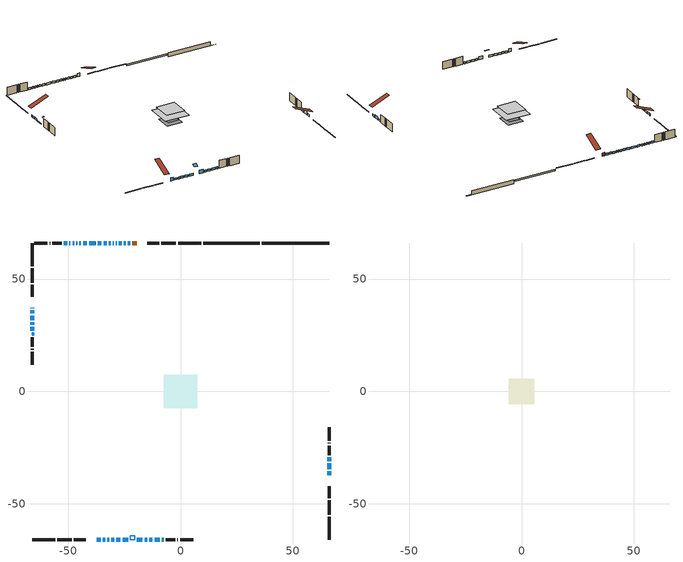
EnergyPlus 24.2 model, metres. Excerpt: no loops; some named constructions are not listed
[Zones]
conditioned space
 floor outside (Floor1 construction): -1.59,-1.59 -1.59,1.59 1.59,1.59 1.59,-1.59 z1.07
 floor adiabatic (Floor3 construction): -3.24,-3.24 -3.24,3.24 3.24,3.24 3.24,-3.24 z1.07
 floor adiabatic (AdiabaticFloorConstruction): -7.43,-7.43 -7.43,7.43 7.43,7.43 7.43,-7.43 z3.51
 floor foundation (Slab1 construction): -4.64,-4.64 -4.64,4.64 4.64,4.64 4.64,-4.64 z-1.37
 floor foundation (Slab2 construction): -3.24,-3.24 -3.24,3.24 3.24,3.24 3.24,-3.24 z-0.3
 wall outside (RimJoist1 construction): 9.14,66.01 -1.09,66.01 / -66.01,-66.01 -55.78,-66.01 / -66.01,66.01 -66.01,55.78 / 66.01,-66.01 66.01,-55.78 z1.07:1.37
 wall outside (RimJoist2 construction): -2.02,66.01 -8.55,66.01 / -54.85,-66.01 -48.32,-66.01 / -66.01,54.85 -66.01,48.32 / 66.01,-54.85 66.01,-48.32 z1.07:1.37
 wall outside (RimJoist3 construction): -9.48,66.01 -14.71,66.01 / -47.39,-66.01 -42.16,-66.01 / -66.01,47.39 -66.01,42.16 / 66.01,-47.39 66.01,-42.16 z1.07:1.37
 wall outside (AdiabaticWallConstruction 1): -19.54,66.01 -21.37,66.01 z1.07:3.1
 wall outside (AdiabaticWallConstruction): 66.01,-37.34 66.01,-35.56 / -66.01,37.34 -66.01,37.08 / -66.01,36.15 -66.01,34.68 / 66.01,-31.03 66.01,-29.26 / -34.63,-66.01 -33.46,-66.01 / -11.56,-66.01 -9.17,-66.01 z1.07:2.24; -66.01,33.75 -66.01,31.72 / -22.29,66.01 -23.45,66.01 / -24.38,66.01 -25.23,66.01 / -26.16,66.01 -27.49,66.01 / -28.41,66.01 -28.81,66.01 / -29.74,66.01 -30.11,66.01 / -31.03,66.01 -31.94,66.01 / -32.87,66.01 -34.23,66.01 / -35.16,66.01 -36.86,66.01 / -37.79,66.01 -40.68,66.01 / -41.6,66.01 -43.31,66.01 / -32.53,-66.01 -31.76,-66.01 / -30.83,-66.01 -29.46,-66.01 / -28.54,-66.01 -26.7,-66.01 / -25.77,-66.01 -23.26,-66.01 / -44.23,66.01 -45.08,66.01 / -46.01,66.01 -46.25,66.01 / -47.18,66.01 -47.99,66.01 / -48.91,66.01 -49.41,66.01 / -15.99,-66.01 -14.87,-66.01 / -50.34,66.01 -51.81,66.01 / -13.94,-66.01 -12.48,-66.01 / -8.24,-66.01 -7.56,-66.01 z1.07:2.29; -66.01,30.79 -66.01,29.67 / -66.01,28.74 -66.01,26.96 z1.07:1.48; 66.01,-34.63 66.01,-31.96 / -37.34,-66.01 -35.56,-66.01 z1.07:3.05; -19.36,-66.01 -16.92,-66.01 z1.07:3
 wall outside (Wall1 construction): -52.74,66.01 -57.03,66.01 / -6.63,-66.01 -2.33,-66.01 / -66.01,24.15 -66.01,19.86 / 66.01,-28.33 66.01,-24.03 z1.07:5.95
 wall outside (Wall2 construction): -57.96,66.01 -58.23,66.01 / -1.41,-66.01 -1.14,-66.01 / -66.01,18.93 -66.01,18.66 / 66.01,-23.1 66.01,-22.84 z1.07:5.95
 wall outside (Wall3 construction): -59.15,66.01 -65.08,66.01 / -0.21,-66.01 5.72,-66.01 / -66.01,17.73 -66.01,11.8 / 66.01,-21.91 66.01,-15.98 z1.07:5.95
 wall foundation (FoundationWall1 construction): 36.14,66.01,-1.37 36.14,66.01,1.07 62.3,66.01,1.07 62.3,66.01,-1.27 66.01,66.01,-1.27 66.01,66.01,-1.37
 wall foundation (FoundationWall2 construction): 35.21,66.01 10.07,66.01 z-0.3:0.9
 window (WindowConstruction): 66.01,-37.34 66.01,-35.56 z1.07:2.24
 window (WindowConstruction 8): -66.01,37.34 -66.01,37.08 z1.07:2.24
 window (WindowConstruction 9): -66.01,36.15 -66.01,34.68 z1.07:2.24
 window (WindowConstruction 10): -66.01,33.75 -66.01,31.72 z1.07:2.29
 window (WindowConstruction 11): -66.01,30.79 -66.01,29.67 z1.07:1.48
 window (WindowConstruction 27): -22.3,66.01 -23.45,66.01 z1.07:2.29
 window (WindowConstruction 28): -24.38,66.01 -25.23,66.01 z1.07:2.29
 window (WindowConstruction 12): 66.01,-34.63 66.01,-31.96 z1.07:3.05
 window (WindowConstruction 13): 66.01,-31.03 66.01,-29.26 z1.07:2.24
 window (WindowConstruction 1): -26.16,66.01 -27.48,66.01 z1.07:2.29
 window (WindowConstruction 14): -28.41,66.01 -28.81,66.01 z1.07:2.29
 window (WindowConstruction 15): -29.74,66.01 -30.1,66.01 z1.07:2.29
 window (WindowConstruction 16): -31.03,66.01 -31.94,66.01 z1.07:2.29
 window (WindowConstruction 17): -32.87,66.01 -34.23,66.01 z1.07:2.29
 window (WindowConstruction 18): -35.16,66.01 -36.86,66.01 z1.07:2.29
 window (WindowConstruction 19): -37.79,66.01 -40.67,66.01 z1.07:2.29
 window (WindowConstruction 20): -37.34,-66.01 -35.56,-66.01 z1.07:3.05
 window (WindowConstruction 21): -34.63,-66.01 -33.46,-66.01 z1.07:2.24
 window (WindowConstruction 2): -41.6,66.01 -43.31,66.01 z1.07:2.29
 window (WindowConstruction 22): -32.53,-66.01 -31.76,-66.01 z1.07:2.29
 window (WindowConstruction 23): -30.83,-66.01 -29.47,-66.01 z1.07:2.29
 window (WindowConstruction 24): -28.54,-66.01 -26.7,-66.01 z1.07:2.29
 window (WindowConstruction 25): -25.77,-66.01 -23.27,-66.01 z1.07:2.29
 window (WindowConstruction 26): -66.01,28.74 -66.01,26.97 z1.07:1.48
 window (WindowConstruction 29): -44.23,66.01 -45.08,66.01 z1.07:2.29
 window (WindowConstruction 3): -46.01,66.01 -46.25,66.01 z1.07:2.29
 window (WindowConstruction 30): -47.18,66.01 -47.99,66.01 z1.07:2.29
 window (WindowConstruction 31): -48.92,66.01 -49.41,66.01 z1.07:2.29
 window (WindowConstruction 32): -19.36,-66.01 -16.92,-66.01 z1.07:3
 window (WindowConstruction 33): -15.99,-66.01 -14.87,-66.01 z1.07:2.29
 window (WindowConstruction 4): -50.34,66.01 -51.81,66.01 z1.07:2.29
 window (WindowConstruction 5): -13.94,-66.01 -12.48,-66.01 z1.07:2.29
 window (WindowConstruction 6): -11.56,-66.01 -9.17,-66.01 z1.07:2.24
 window (WindowConstruction 7): -8.24,-66.01 -7.56,-66.01 z1.07:2.29
 door (Door): -19.54,66.01 -21.37,66.01 z1.07:3.1
 ceiling adiabatic (AdiabaticFloorConstruction): 7.43,-7.43 7.43,7.43 -7.43,7.43 -7.43,-7.43 z3.51
 roof outside (AdiabaticRoofConstruction): -66.01,25.08,5.95 -65.13,25.08,6.31 -65.13,26.04,6.31 -66.01,26.04,5.95; -20.28,-66.01,5.95 -20.28,-64.12,6.74 -22.34,-64.12,6.74 -22.34,-66.01,5.95
 skylight (SkylightConstruction): -66.01,25.08,5.95 -65.13,25.08,6.31 -65.13,26.04,6.31 -66.01,26.04,5.95
 skylight (SkylightConstruction 1): -20.28,-66.01,5.95 -20.28,-64.12,6.74 -22.34,-64.12,6.74 -22.34,-66.01,5.95
attic - vented
 floor to conditioned space (Floor2 construction Reversed): -5.69,-5.69 -5.69,5.69 5.69,5.69 5.69,-5.69 z5.95
 roof outside (Roof1 construction): -18.61,66.01,5.95 -18.61,55.05,10.51 -15.64,55.05,10.51 -15.64,66.01,5.95; -38.26,-66.01,5.95 -38.26,-55.05,10.51 -41.23,-55.05,10.51 -41.23,-66.01,5.95; -66.01,38.26,5.95 -55.05,38.26,10.51 -55.05,41.23,10.51 -66.01,41.23,5.95; 66.01,-38.26,5.95 55.05,-38.26,10.51 55.05,-41.23,10.51 66.01,-41.23,5.95
[Construction]
Floor2 construction: ceiling loosefill ins, ceiling stud and cavity, gypsum board
[EnergyManagementSystem:Program]
component_loads_program: Set loads_htg_walls = 0; Set loads_htg_rim_joists = 0; Set loads_htg_foundation_walls = 0; Set loads_htg_floors = 0; Set loads_htg_slabs = 0; Set loads_htg_ceilings = 0; Set loads_htg_roofs = 0; Set loads_htg_windows_conduction = 0; Set loads_htg_windows_solar = 0; Set loads_htg_doors = 0; Set loads_htg_skylights_conduction = 0; Set loads_htg_skylights_solar = 0; Set loads_htg_internal_mass = 0; Set loads_htg_intgains = 0; Set loads_htg_lighting = 0; Set loads_htg_infil = 0; Set loads_htg_mechvent = 0; Set loads_htg_natvent = 0; Set loads_htg_whf = 0; Set loads_htg_ducts = 0; Set loads_clg_walls = 0; Set loads_clg_rim_joists = 0; Set loads_clg_foundation_walls = 0; Set loads_clg_floors = 0; Set loads_clg_slabs = 0; Set loads_clg_ceilings = 0; Set loads_clg_roofs = 0; Set loads_clg_windows_conduction = 0; Set loads_clg_windows_solar = 0; Set loads_clg_doors = 0; Set loads_clg_skylights_conduction = 0; Set loads_clg_skylights_solar = 0; Set loads_clg_internal_mass = 0; Set loads_clg_intgains = 0; Set loads_clg_lighting = 0; Set loads_clg_infil = 0; Set loads_clg_mechvent = 0; Set loads_clg_natvent = 0; Set loads_clg_whf = 0; Set loads_clg_ducts = 0; Set hr_walls = 0; Set hr_walls = hr_walls + s_conv_21 + s_ig_21 + s_sol_21 + s_lgt_21 + s_surf_21; Set hr_walls = hr_walls + s_conv_22 + s_ig_22 + s_sol_22 + s_lgt_22 + s_surf_22; Set hr_walls = hr_walls + s_conv_23 + s_ig_23 + s_sol_23 + s_lgt_23 + s_surf_23; Set hr_walls = hr_walls + s_conv_24 + s_ig_24 + s_sol_24 + s_lgt_24 + s_surf_24; Set hr_walls = hr_walls + s_conv_25 + s_ig_25 + s_sol_25 + s_lgt_25 + s_surf_25; Set hr_walls = hr_walls + s_conv_26 + s_ig_26 + s_sol_26 + s_lgt_26 + s_surf_26; Set hr_walls = hr_walls + s_conv_27 + s_ig_27 + s_sol_27 + s_lgt_27 + s_surf_27; Set hr_walls = hr_walls + s_conv_28 + s_ig_28 + s_sol_28 + s_lgt_28 + s_surf_28; Set hr_walls = hr_walls + s_conv_29 + s_ig_29 + s_sol_29 + s_lgt_29 + s_surf_29; Set hr_walls = hr_walls + s_conv_30 + s_ig_30 + s_sol_30 + s_lgt_30 + s_surf_30; Set hr_walls = hr_walls + s_conv_31 + s_ig_31 + s_sol_31 + s_lgt_31 + s_surf_31; Set hr_walls = hr_walls + s_conv_32 + s_ig_32 + s_sol_32 + s_lgt_32 + s_surf_32; Set hr_rim_joists = 0; Set hr_rim_joists = hr_rim_joists + s_conv_7 + s_ig_7 + s_sol_7 + s_lgt_7 + s_surf_7; Set hr_rim_joists = hr_rim_joists + s_conv_8 + s_ig_8 + s_sol_8 + s_lgt_8 + s_surf_8; Set hr_rim_joists = hr_rim_joists + s_conv_9 + s_ig_9 + s_sol_9 + s_lgt_9 + s_surf_9; Set hr_rim_joists = hr_rim_joists + s_conv_10 + s_ig_10 + s_sol_10 + s_lgt_10 + s_surf_10; Set hr_rim_joists = hr_rim_joists + s_conv_11 + s_ig_11 + s_sol_11 + s_lgt_11 + s_surf_11; Set hr_rim_joists = hr_rim_joists + s_conv_12 + s_ig_12 + s_sol_12 + s_lgt_12 + s_surf_12; Set hr_rim_joists = hr_rim_joists + s_conv_13 + s_ig_13 + s_sol_13 + s_lgt_13 + s_surf_13; Set hr_rim_joists = hr_rim_joists + s_conv_14 + s_ig_14 + s_sol_14 + s_lgt_14 + s_surf_14; Set hr_rim_joists = hr_rim_joists + s_conv_15 + s_ig_15 + s_sol_15 + s_lgt_15 + s_surf_15; Set hr_rim_joists = hr_rim_joists + s_conv_16 + s_ig_16 + s_sol_16 + s_lgt_16 + s_surf_16; Set hr_rim_joists = hr_rim_joists + s_conv_17 + s_ig_17 + s_sol_17 + s_lgt_17 + s_surf_17; Set hr_rim_joists = hr_rim_joists + s_conv_18 + s_ig_18 + s_sol_18 + s_lgt_18 + s_surf_18; Set hr_foundation_walls = 0; Set hr_foundation_walls = hr_foundation_walls + s_conv_3 + s_ig_3 + s_sol_3 + s_lgt_3 + s_surf_3; Set hr_foundation_walls = hr_foundation_walls + s_conv_4 + s_ig_4 + s_sol_4 + s_lgt_4 + s_surf_4; Set hr_floors = 0; Set hr_floors = hr_floors + s_conv + s_ig + s_sol + s_lgt + s_surf; Set hr_floors = hr_floors + s_conv_2 + s_ig_2 + s_sol_2 + s_lgt_2 + s_surf_2; Set hr_slabs = 0; Set hr_slabs = hr_slabs + s_conv_19 + s_ig_19 + s_sol_19 + s_lgt_19 + s_surf_19; Set hr_slabs = hr_slabs + s_conv_20 + s_ig_20 + s_sol_20 + s_lgt_20 + s_surf_20; Set hr_ceilings = 0; Set hr_ceilings = hr_ceilings + s_conv_1 + s_ig_1 + s_sol_1 + s_lgt_1 + s_surf_1; Set hr_roofs = 0; Set hr_windows_conduction = 0; Set hr_windows_conduction = hr_windows_conduction + ss_conv_1; Set hr_windows_conduction = hr_windows_conduction + ss_ig_1; Set hr_windows_conduction = hr_windows_conduction + ss_surf_1; Set hr_windows_conduction = hr_windows_conduction + ss_conv_2; Set hr_windows_conduction = hr_windows_conduction + ss_ig_2; Set hr_windows_conduction = hr_windows_conduction + ss_surf_2; Set hr_windows_conduction = hr_windows_conduction + ss_conv_3; Set hr_windows_conduction = hr_windows_conduction + ss_ig_3; Set hr_windows_conduction = hr_windows_conduction + ss_surf_3; Set hr_windows_conduction = hr_windows_conduction + ss_conv_4; Set hr_windows_conduction = hr_windows_conduction + ss_ig_4; Set hr_windows_conduction = hr_windows_conduction + ss_surf_4; Set hr_windows_conduction = hr_windows_conduction + ss_conv_5; Set hr_windows_conduction = hr_windows_conduction + ss_ig_5; Set hr_windows_conduction = hr_windows_conduction + ss_surf_5; Set hr_windows_conduction = hr_windows_conduction + ss_conv_6; Set hr_windows_conduction = hr_windows_conduction + ss_ig_6; Set hr_windows_conduction = hr_windows_conduction + ss_surf_6; Set hr_windows_conduction = hr_windows_conduction + ss_conv_7; Set hr_windows_conduction = hr_windows_conduction + ss_ig_7; Set hr_windows_conduction = hr_windows_conduction + ss_surf_7; Set hr_windows_conduction = hr_windows_conduction + ss_conv_8; Set hr_windows_conduction = hr_windows_conduction + ss_ig_8; Set hr_windows_conduction = hr_windows_conduction + ss_surf_8; Set hr_windows_conduction = hr_windows_conduction + ss_conv_9; Set hr_windows_conduction = hr_windows_conduction + ss_ig_9; Set hr_windows_conduction = hr_windows_conduction + ss_surf_9; Set hr_windows_conduction = hr_windows_conduction + ss_conv_10; Set hr_windows_conduction = hr_windows_conduction + ss_ig_10; Set hr_windows_conduction = hr_windows_conduction + ss_surf_10; Set hr_windows_conduction = hr_windows_conduction + ss_conv_11; Set hr_windows_conduction = hr_windows_conduction + ss_ig_11; Set hr_windows_conduction = hr_windows_conduction + ss_surf_11; Set hr_windows_conduction = hr_windows_conduction + ss_conv_12; Set hr_windows_conduction = hr_windows_conduction + ss_ig_12; Set hr_windows_conduction = hr_windows_conduction + ss_surf_12; Set hr_windows_conduction = hr_windows_conduction + ss_conv_13; Set hr_windows_conduction = hr_windows_conduction + ss_ig_13; Set hr_windows_conduction = hr_windows_conduction + ss_surf_13; Set hr_windows_conduction = hr_windows_conduction + ss_conv_14; Set hr_windows_conduction = hr_windows_conduction + ss_ig_14; Set hr_windows_conduction = hr_windows_conduction + ss_surf_14; Set hr_windows_conduction = hr_windows_conduction + ss_conv_15; Set hr_windows_conduction = hr_windows_conduction + ss_ig_15; Set hr_windows_conduction = hr_windows_conduction + ss_surf_15; Set hr_windows_conduction = hr_windows_conduction + ss_conv_16; Set hr_windows_conduction = hr_windows_conduction + ss_ig_16; Set hr_windows_conduction = hr_windows_conduction + ss_surf_16; Set hr_windows_conduction = hr_windows_conduction + ss_conv_17; Set hr_windows_conduction = hr_windows_conduction + ss_ig_17; Set hr_windows_conduction = hr_windows_conduction + ss_surf_17; Set hr_windows_conduction = hr_windows_conduction + ss_conv_18; Set hr_windows_conduction = hr_windows_conduction + ss_ig_18; Set hr_windows_conduction = hr_windows_conduction + ss_surf_18; Set hr_windows_conduction = hr_windows_conduction + ss_conv_19; Set hr_windows_conduction = hr_windows_conduction + ss_ig_19; Set hr_windows_conduction = hr_windows_conduction + ss_surf_19; Set hr_windows_conduction = hr_windows_conduction + ss_conv_20; Set hr_windows_conduction = hr_windows_conduction + ss_ig_20; Set hr_windows_conduction = hr_windows_conduction + ss_surf_20; Set hr_windows_conduction = hr_windows_conduction + ss_conv_21; Set hr_windows_conduction = hr_windows_conduction + ss_ig_21; Set hr_windows_conduction = hr_windows_conduction + ss_surf_21; Set hr_windows_conduction = hr_windows_conduction + ss_conv_22; Set hr_windows_conduction = hr_windows_conduction + ss_ig_22; Set hr_windows_conduction = hr_windows_conduction + ss_surf_22; Set hr_windows_conduction = hr_windows_conduction + ss_conv_23; Set hr_windows_conduction = hr_windows_conduction + ss_ig_23; Set hr_windows_conduction = hr_windows_conduction + ss_surf_23; Set hr_windows_conduction = hr_windows_conduction + ss_conv_24; Set hr_windows_conduction = hr_windows_conduction + ss_ig_24; Set hr_windows_conduction = hr_windows_conduction + ss_surf_24; Set hr_windows_conduction = hr_windows_conduction + ss_conv_27; Set hr_windows_conduction = hr_windows_conduction + ss_ig_27; Set hr_windows_conduction = hr_windows_conduction + ss_surf_27; Set hr_windows_conduction = hr_windows_conduction + ss_conv_28; Set hr_windows_conduction = hr_windows_conduction + ss_ig_28; Set hr_windows_conduction = hr_windows_conduction + ss_surf_28; Set hr_windows_conduction = hr_windows_conduction + ss_conv_29; Set hr_windows_conduction = hr_windows_conduction + ss_ig_29; Set hr_windows_conduction = hr_windows_conduction + ss_surf_29; Set hr_windows_conduction = hr_windows_conduction + ss_conv_30; Set hr_windows_conduction = hr_windows_conduction + ss_ig_30; Set hr_windows_conduction = hr_windows_conduction + ss_surf_30; Set hr_windows_conduction = hr_windows_conduction + ss_conv_31; Set hr_windows_conduction = hr_windows_conduction + ss_ig_31; Set hr_windows_conduction = hr_windows_conduction + ss_surf_31; Set hr_windows_conduction = hr_windows_conduction + ss_conv_32; Set hr_windows_conduction = hr_windows_conduction + ss_ig_32; Set hr_windows_conduction = hr_windows_conduction + ss_surf_32; Set hr_windows_conduction = hr_windows_conduction + ss_conv_33; Set hr_windows_conduction = hr_windows_conduction + ss_ig_33; Set hr_windows_conduction = hr_windows_conduction + ss_surf_33; Set hr_windows_conduction = hr_windows_conduction + ss_conv_34; Set hr_windows_conduction = hr_windows_conduction + ss_ig_34; Set hr_windows_conduction = hr_windows_conduction + ss_surf_34; Set hr_windows_conduction = hr_windows_conduction + ss_conv_35; Set hr_windows_conduction = hr_windows_conduction + ss_ig_35; Set hr_windows_conduction = hr_windows_conduction + ss_surf_35; Set hr_windows_conduction = hr_windows_conduction + ss_conv_36; Set hr_windows_conduction = hr_windows_conduction + ss_ig_36; Set hr_windows_conduction = hr_windows_conduction + ss_surf_36; Set hr_windows_solar = 0; Set hr_windows_solar = hr_windows_solar - ss_trans_in * ZoneTimestep * 3600 + ss_back_out * ZoneTimestep * 3600 + ss_trans_out * ZoneTimestep * 3600; Set hr_windows_solar = hr_windows_solar - ss_trans_in_1 * ZoneTimestep * 3600 + ss_back_out_1 * ZoneTimestep * 3600 + ss_trans_out_1 * ZoneTimestep * 3600; Set hr_windows_solar = hr_windows_solar - ss_trans_in_2 * ZoneTimestep * 3600 + ss_back_out_2 * ZoneTimestep * 3600 + ss_trans_out_2 * ZoneTimestep * 3600; Set hr_windows_solar = hr_windows_solar - ss_trans_in_3 * ZoneTimestep * 3600 + ss_back_out_3 * ZoneTimestep * 3600 + ss_trans_out_3 * ZoneTimestep * 3600; Set hr_windows_solar = hr_windows_solar - ss_trans_in_4 * ZoneTimestep * 3600 + ss_back_out_4 * ZoneTimestep * 3600 + ss_trans_out_4 * ZoneTimestep * 3600; Set hr_windows_solar = hr_windows_solar - ss_trans_in_5 * ZoneTimestep * 3600 + ss_back_out_5 * ZoneTimestep * 3600 + ss_trans_out_5 * ZoneTimestep * 3600; Set hr_windows_solar = hr_windows_solar - ss_trans_in_6 * ZoneTimestep * 3600 + ss_back_out_6 * ZoneTimestep * 3600 + ss_trans_out_6 * ZoneTimestep * 3600; Set hr_windows_solar = hr_windows_solar - ss_trans_in_7 * ZoneTimestep * 3600 + ss_back_out_7 * ZoneTimestep * 3600 + ss_trans_out_7 * ZoneTimestep * 3600; Set hr_windows_solar = hr_windows_solar - ss_trans_in_8 * ZoneTimestep * 3600 + ss_back_out_8 * ZoneTimestep * 3600 + ss_trans_out_8 * ZoneTimestep * 3600; Set hr_windows_solar = hr_windows_solar - ss_trans_in_9 * ZoneTimestep * 3600 + ss_back_out_9 * ZoneTimestep * 3600 + ss_trans_out_9 * ZoneTimestep * 3600; Set hr_windows_solar = hr_windows_solar - ss_trans_in_10 * ZoneTimestep * 3600 + ss_back_out_10 * ZoneTimestep * 3600 + ss_trans_out_10 * ZoneTimestep * 3600; Set hr_windows_solar = hr_windows_solar - ss_trans_in_11 * ZoneTimestep * 3600 + ss_back_out_11 * ZoneTimestep * 3600 + ss_trans_out_11 * ZoneTimestep * 3600; Set hr_windows_solar = hr_windows_solar - ss_trans_in_12 * ZoneTimestep * 3600 + ss_back_out_12 * ZoneTimestep * 3600 + ss_trans_out_12 * ZoneTimestep * 3600; Set hr_windows_solar = hr_windows_solar - ss_trans_in_13 * ZoneTimestep * 3600 + ss_back_out_13 * ZoneTimestep * 3600 + ss_trans_out_13 * ZoneTimestep * 3600; Set hr_windows_solar = hr_windows_solar - ss_trans_in_14 * ZoneTimestep * 3600 + ss_back_out_14 * ZoneTimestep * 3600 + ss_trans_out_14 * ZoneTimestep * 3600; Set hr_windows_solar = hr_windows_solar - ss_trans_in_15 * ZoneTimestep * 3600 + ss_back_out_15 * ZoneTimestep * 3600 + ss_trans_out_15 * ZoneTimestep * 3600; Set hr_windows_solar = hr_windows_solar - ss_trans_in_16 * ZoneTimestep * 3600 + ss_back_out_16 * ZoneTimestep * 3600 + ss_trans_out_16 * ZoneTimestep * 3600; Set hr_windows_solar = hr_windows_solar - ss_trans_in_17 * ZoneTimestep * 3600 + ss_back_out_17 * ZoneTimestep * 3600 + ss_trans_out_17 * ZoneTimestep * 3600; Set hr_windows_solar = hr_windows_solar - ss_trans_in_18 * ZoneTimestep * 3600 + ss_back_out_18 * ZoneTimestep * 3600 + ss_trans_out_18 * ZoneTimestep * 3600; Set hr_windows_solar = hr_windows_solar - ss_trans_in_19 * ZoneTimestep * 3600 + ss_back_out_19 * ZoneTimestep * 3600 + ss_trans_out_19 * ZoneTimestep * 3600; Set hr_windows_solar = hr_windows_solar - ss_trans_in_20 * ZoneTimestep * 3600 + ss_back_out_20 * ZoneTimestep * 3600 + ss_trans_out_20 * ZoneTimestep * 3600; Set hr_windows_solar = hr_windows_solar - ss_trans_in_21 * ZoneTimestep * 3600 + ss_back_out_21 * ZoneTimestep * 3600 + ss_trans_out_21 * ZoneTimestep * 3600; Set hr_windows_solar = hr_windows_solar - ss_trans_in_22 * ZoneTimestep * 3600 + ss_back_out_22 * ZoneTimestep * 3600 + ss_trans_out_22 * ZoneTimestep * 3600; Set hr_windows_solar = hr_windows_solar - ss_trans_in_23 * ZoneTimestep * 3600 + ss_back_out_23 * ZoneTimestep * 3600 + ss_trans_out_23 * ZoneTimestep * 3600; Set hr_windows_solar = hr_windows_solar - ss_trans_in_26 * ZoneTimestep * 3600 + ss_back_out_26 * ZoneTimestep * 3600 + ss_trans_out_26 * ZoneTimestep * 3600; Set hr_windows_solar = hr_windows_solar - ss_trans_in_27 * ZoneTimestep * 3600 + ss_back_out_27 * ZoneTimestep * 3600 + ss_trans_out_27 * ZoneTimestep * 3600; Set hr_windows_solar = hr_windows_solar - ss_trans_in_28 * ZoneTimestep * 3600 + ss_back_out_28 * ZoneTimestep * 3600 + ss_trans_out_28 * ZoneTimestep * 3600; Set hr_windows_solar = hr_windows_solar - ss_trans_in_29 * ZoneTimestep * 3600 + ss_back_out_29 * ZoneTimestep * 3600 + ss_trans_out_29 * ZoneTimestep * 3600; Set hr_windows_solar = hr_windows_solar - ss_trans_in_30 * ZoneTimestep * 3600 + ss_back_out_30 * ZoneTimestep * 3600 + ss_trans_out_30 * ZoneTimestep * 3600; Set hr_windows_solar = hr_windows_solar - ss_trans_in_31 * ZoneTimestep * 3600 + ss_back_out_31 * ZoneTimestep * 3600 + ss_trans_out_31 * ZoneTimestep * 3600; Set hr_windows_solar = hr_windows_solar - ss_trans_in_32 * ZoneTimestep * 3600 + ss_back_out_32 * ZoneTimestep * 3600 + ss_trans_out_32 * ZoneTimestep * 3600; Set hr_windows_solar = hr_windows_solar - ss_trans_in_33 * ZoneTimestep * 3600 + ss_back_out_33 * ZoneTimestep * 3600 + ss_trans_out_33 * ZoneTimestep * 3600; Set hr_windows_solar = hr_windows_solar - ss_trans_in_34 * ZoneTimestep * 3600 + ss_back_out_34 * ZoneTimestep * 3600 + ss_trans_out_34 * ZoneTimestep * 3600; Set hr_windows_solar = hr_windows_solar - ss_trans_in_35 * ZoneTimestep * 3600 + ss_back_out_35 * ZoneTimestep * 3600 + ss_trans_out_35 * ZoneTimestep * 3600; Set hr_doors = 0; Set hr_doors = hr_doors + ss_sol; Set hr_doors = hr_doors + ss_lgt; Set hr_doors = hr_doors + ss_conv; Set hr_doors = hr_doors + ss_ig; Set hr_doors = hr_doors + ss_surf; Set hr_skylights_conduction = 0; Set hr_skylights_conduction = hr_skylights_conduction + ss_conv_25; Set hr_skylights_conduction = hr_skylights_conduction + ss_ig_25; Set hr_skylights_conduction = hr_skylights_conduction + ss_surf_25; Set hr_skylights_conduction = hr_skylights_conduction + ss_conv_26; Set hr_skylights_conduction = hr_skylights_conduction + ss_ig_26; Set hr_skylights_conduction = hr_skylights_conduction + ss_surf_26; Set hr_skylights_solar = 0; Set hr_skylights_solar = hr_skylights_solar - ss_trans_in_24 * ZoneTimestep * 3600 + ss_back_out_24 * ZoneTimestep * 3600 + ss_trans_out_24 * ZoneTimestep * 3600; Set hr_skylights_solar = hr_skylights_solar - ss_trans_in_25 * ZoneTimestep * 3600 + ss_back_out_25 * ZoneTimestep * 3600 + ss_trans_out_25 * ZoneTimestep * 3600; Set hr_internal_mass = 0; Set hr_internal_mass = hr_internal_mass + s_conv_5 + s_ig_5 + s_sol_5 + s_lgt_5 + s_surf_5; Set hr_internal_mass = hr_internal_mass + s_conv_6 + s_ig_6 + s_sol_6 + s_lgt_6 + s_surf_6; Set hr_internal_mass = hr_internal_mass + im_conv + im_ig + im_sol + im_lgt + im_surf; Set hr_internal_mass = hr_internal_mass + im_conv_1 + im_ig_1 + im_sol_1 + im_lgt_1 + im_surf_1; Set hr_intgains = 0; Set hr_intgains = hr_intgains - ig_ee_conv - ig_ee_rad - ig_ee_conv_1 - ig_ee_rad_1 - ig_ee_conv_2 - ig_ee_rad_2 - ig_ee_conv_3 - ig_ee_rad_3 - ig_ee_conv_4 - ig_ee_rad_4 - ig_ee_conv_5 - ig_ee_rad_5 - ig_ee_conv_6 - ig_ee_rad_6 - ig_oe_conv - ig_oe_rad - ig_oe_conv_1 - ig_oe_rad_1 - ig_oe_conv_2 - ig_oe_rad_2 - ig_oe_conv_3 - ig_oe_rad_3 - ig_oe_conv_4 - ig_oe_rad_4 - ig_ppl_conv - ig_ppl_rad; Set hr_lighting = 0; Set hr_lighting = hr_lighting - ig_lgt_conv - ig_lgt_rad - ig_lgt_vis; Set hr_infil = 0; Set hr_infil = hr_infil - airflow_gain + airflow_loss; Set hr_natvent = 0; Set hr_natvent = hr_natvent - airflow_gain_1 + airflow_loss_1; Set hr_whf = 0; Set hr_whf = hr_whf - airflow_gain_2 + airflow_loss_2; Set hr_mechvent = 0; Set hr_mechvent = hr_mechvent - mv_conv - mv_rad - mv_conv_1 - mv_rad_1 - mv_conv_2 - mv_rad_2 - mv_conv_3 - mv_rad_3 - mv_conv_4 - mv_rad_4 - mv_conv_5 - mv_rad_5 - mv_conv_6 - mv_rad_6; Set hr_ducts = 0; Set hr_intgains = hr_intgains + dhw_loss * (0.64*(1-dhw_rtf) + 1.0*dhw_rtf); Set htg_mode = 0; Set clg_mode = 0; If (htg_load_cond > 0); Set htg_mode = 1.0; ElseIf (clg_load_cond > 0); Set clg_mode = 0.0; Else; Set htg_season = 0; Set clg_season = 0; If ((DayOfYear >= 1) && (DayOfYear <= 365)); Set clg_season = 1; EndIf; If ((DayOfYear >= 1) && (DayOfYear <= 365)); Set htg_season = 1; EndIf; If ((airflow_gain_1 <> 0) || (airflow_loss_1 <> 0)) && (clg_season == 1); Set clg_mode = 0.0; ElseIf ((airflow_gain_2 <> 0) || (airflow_loss_2 <> 0)) && (clg_season == 1); Set clg_mode = 0.0; Else; Set Tmid_setpoint = (htg_sp_s_1 + clg_sp_s_1) / 2; If (tin_s_1 > Tmid_setpoint) && (clg_season == 1); Set clg_mode = 0.0; ElseIf (tin_s_1 < Tmid_setpoint) && (htg_season == 1); Set htg_mode = 1.0; EndIf; EndIf; EndIf; Set loads_htg_walls = loads_htg_walls + (hr_walls * htg_mode * 1); Set loads_htg_rim_joists = loads_htg_rim_joists + (hr_rim_joists * htg_mode * 1); Set loads_htg_foundation_walls = loads_htg_foundation_walls + (hr_foundation_walls * htg_mode * 1); Set loads_htg_floors = loads_htg_floors + (hr_floors * htg_mode * 1); Set loads_htg_slabs = loads_htg_slabs + (hr_slabs * htg_mode * 1); Set loads_htg_ceilings = loads_htg_ceilings + (hr_ceilings * htg_mode * 1); Set loads_htg_roofs = loads_htg_roofs + (hr_roofs * htg_mode * 1); Set loads_htg_windows_conduction = loads_htg_windows_conduction + (hr_windows_conduction * htg_mode * 1); Set loads_htg_windows_solar = loads_htg_windows_solar + (hr_windows_solar * htg_mode * 1); Set loads_htg_doors = loads_htg_doors + (hr_doors * htg_mode * 1); Set loads_htg_skylights_conduction = loads_htg_skylights_conduction + (hr_skylights_conduction * htg_mode * 1); Set loads_htg_skylights_solar = loads_htg_skylights_solar + (hr_skylights_solar * htg_mode * 1); Set loads_htg_internal_mass = loads_htg_internal_mass + (hr_internal_mass * htg_mode * 1); Set loads_htg_intgains = loads_htg_intgains + (hr_intgains * htg_mode * 1); Set loads_htg_lighting = loads_htg_lighting + (hr_lighting * htg_mode * 1); Set loads_htg_infil = loads_htg_infil + (hr_infil * htg_mode * 1); Set loads_htg_mechvent = loads_htg_mechvent + (hr_mechvent * htg_mode * 1); Set loads_htg_natvent = loads_htg_natvent + (hr_natvent * htg_mode * 1); Set loads_htg_whf = loads_htg_whf + (hr_whf * htg_mode * 1); Set loads_htg_ducts = loads_htg_ducts + (hr_ducts * htg_mode * 1); Set loads_clg_walls = loads_clg_walls + (-hr_walls * clg_mode * 1); Set loads_clg_rim_joists = loads_clg_rim_joists + (-hr_rim_joists * clg_mode * 1); Set loads_clg_foundation_walls = loads_clg_foundation_walls + (-hr_foundation_walls * clg_mode * 1); Set loads_clg_floors = loads_clg_floors + (-hr_floors * clg_mode * 1); Set loads_clg_slabs = loads_clg_slabs + (-hr_slabs * clg_mode * 1); Set loads_clg_ceilings = loads_clg_ceilings + (-hr_ceilings * clg_mode * 1); Set loads_clg_roofs = loads_clg_roofs + (-hr_roofs * clg_mode * 1); Set loads_clg_windows_conduction = loads_clg_windows_conduction + (-hr_windows_conduction * clg_mode * 1); Set loads_clg_windows_solar = loads_clg_windows_solar + (-hr_windows_solar * clg_mode * 1); Set loads_clg_doors = loads_clg_doors + (-hr_doors * clg_mode * 1); Set loads_clg_skylights_conduction = loads_clg_skylights_conduction + (-hr_skylights_conduction * clg_mode * 1); Set loads_clg_skylights_solar = loads_clg_skylights_solar + (-hr_skylights_solar * clg_mode * 1); Set loads_clg_internal_mass = loads_clg_internal_mass + (-hr_internal_mass * clg_mode * 1); Set loads_clg_intgains = loads_clg_intgains + (-hr_intgains * clg_mode * 1); Set loads_clg_lighting = loads_clg_lighting + (-hr_lighting * clg_mode * 1); Set loads_clg_infil = loads_clg_infil + (-hr_infil * clg_mode * 1); Set loads_clg_mechvent = loads_clg_mechvent + (-hr_mechvent * clg_mode * 1); Set loads_clg_natvent = loads_clg_natvent + (-hr_natvent * clg_mode * 1); Set loads_clg_whf = loads_clg_whf + (-hr_whf * clg_mode * 1); Set loads_clg_ducts = loads_clg_ducts + (-hr_ducts * clg_mode * 1)
natural_vent_program: Set Tin = tin_s; Set Tout = tout_s; Set Wout = out_wt_s; Set Pbar = out_pb_s; Set Phiout = (@RhFnTdbWPb Tout Wout Pbar); Set MaxHR = 0.0115; Set Tnvsp = (htg_sp_s + clg_sp_s) / 2; Set NVavail = natural_vent_s; Set ClgSsnAvail = cool_season; Set Qnv = 0; Set Qwhf = 0; Set whole_house_fan_mix_act = 0; Set whole_house_fan_act = 0; If ((Wout < MaxHR) && (Tin > Tout) && (Tin > Tnvsp) && (ClgSsnAvail > 0)); Set WHF_Flow = 0; Set Adj = (Tin-Tnvsp)/(Tin-Tout); Set Adj = (@Min Adj 1); Set Adj = (@Max Adj 0); If (WHF_Flow > 0); Set Qwhf = WHF_Flow*Adj; Set whole_house_fan_mix_act = WHF_Flow*Adj; Set WHF_W = 0; Set whole_house_fan_act = WHF_W*Adj; ElseIf (NVavail > 0); Set NVArea = 0.0; Set Cs = 0.00021814112519850663; Set Cw = 3.4575215837026854e-05; Set Tdiff = Tin-Tout; Set dT = (@Abs Tdiff); Set Vwind = site_vw_s; Set SGNV = NVArea*Adj*((((Cs*dT)+(Cw*(Vwind^2)))^0.5)/1000); Set MaxNV = 5.128890412134145; Set Qnv = (@Min SGNV MaxNV); EndIf; EndIf; Set natural_vent_flow_act = Qnv; Set whole_house_fan_flow_act = Qwhf; Set natural_vent_program_Qnv = Qnv; Set natural_vent_program_Qwhf = Qwhf
total_airflows_program: Set total_infil_flow_rate = 0; Set total_mechvent_flow_rate = 0; Set total_natvent_flow_rate = 0; Set total_whf_flow_rate = 0; Set total_infil_flow_rate = total_infil_flow_rate + (infil_program_Qinf * 1); Set total_mechvent_flow_rate = total_mechvent_flow_rate + (infil_program_Qfan * 1); Set total_natvent_flow_rate = total_natvent_flow_rate + (natural_vent_program_Qnv * 1); Set total_whf_flow_rate = total_whf_flow_rate + (natural_vent_program_Qwhf * 1)
total_loads_program: Set loads_htg_tot = 0; Set loads_clg_tot = 0; If htg_load_cond > 0; Set loads_htg_tot = loads_htg_tot + (htg_load_cond - clg_load_cond) * 1.0; EndIf; Set loads_htg_tot = (@Max loads_htg_tot 0); If clg_load_cond > 0; Set loads_clg_tot = loads_clg_tot + (clg_load_cond - htg_load_cond) * 0.0; EndIf; Set loads_clg_tot = (@Max loads_clg_tot 0)
unit_heater_supply_fan_disaggregate_program: Set unit_heater_supply_fan_primary_htg = 0; If unit_heater_htg_coil_s > 0; Set unit_heater_supply_fan_primary_htg = unit_heater_supply_fan_s; EndIf
unmet_hours_program: Set htg_unmet_hours = 0; Set clg_unmet_hours = 0; Set unit_htg_unmet_hours = 0; If ((DayOfYear >= 1) && (DayOfYear <= 365)); Set unit_htg_unmet_hours = unit_htg_unmet_hours + conditioned_space_htg_unmet_s; If unit_htg_unmet_hours > htg_unmet_hours; Set htg_unmet_hours = unit_htg_unmet_hours; EndIf; EndIf
water_heater_EC_adj: If WarmupFlag == 0; Set dhw_e_cons = water_heater_energy + water_heater_on_cycle_parasitic + water_heater_off_cycle_parasitic; Set water_heater_ec_adj_act = 0.0 * dhw_e_cons / 1; EndIf
[EnergyManagementSystem:ProgramCallingManager]
boiler_hydronic_pump_disaggregate_program_calling_manager: EndOfSystemTimestepBeforeHVACReporting; boiler_hydronic_pump_disaggregate_program
boiler_hydronic_pump_power_program_calling_manager: EndOfSystemTimestepBeforeHVACReporting; boiler_hydronic_pump_power_program
component_loads_program_calling_manager: EndOfZoneTimestepAfterZoneReporting; component_loads_program
fridge_schedule_program_calling_manager: BeginZoneTimestepAfterInitHeatBalance; fridge_schedule_program
infil_program_calling_manager: BeginZoneTimestepAfterInitHeatBalance; infil_program
natural_vent_program_calling_manager: BeginZoneTimestepAfterInitHeatBalance; natural_vent_program
total_airflows_program_calling_manager: EndOfZoneTimestepAfterZoneReporting; total_airflows_program
total_loads_program_calling_manager: EndOfZoneTimestepAfterZoneReporting; total_loads_program
unit_heater_supply_fan_disaggregate_program_calling_manager: EndOfSystemTimestepBeforeHVACReporting; unit_heater_supply_fan_disaggregate_program
unmet_hours_program_calling_manager: EndOfZoneTimestepBeforeZoneReporting; unmet_hours_program
water_heater_EC_adj_ProgramManager: EndOfSystemTimestepBeforeHVACReporting; water_heater_EC_adj
[EnergyManagementSystem:OutputVariable] Type of Data in Variable=Summed
Name | EMS Variable | Update Frequency | EMS Program or Subroutine | Units
boiler hydronic pump disaggregate htg primary | boiler_hydronic_pump_primary_htg | SystemTimestep | boiler_hydronic_pump_disaggregate_program | J
unit heater supply fan disaggregate htg primary | unit_heater_supply_fan_primary_htg | SystemTimestep | unit_heater_supply_fan_disaggregate_program | J
loads_htg_tot_peakload_outvar; loads_htg_tot_annual_outvar; Energy Management System Output Variable 1; Energy Management System Output Variable 45 | loads_htg_tot | ZoneTimestep | total_loads_program | J
loads_clg_tot_peakload_outvar; loads_clg_tot_annual_outvar; Energy Management System Output Variable 2; Energy Management System Output Variable 46 | loads_clg_tot | ZoneTimestep | total_loads_program | J
htg_unmet_hours_annual_outvar; Energy Management System Output Variable 3 | htg_unmet_hours | ZoneTimestep | unmet_hours_program | hr
clg_unmet_hours_annual_outvar; Energy Management System Output Variable 4 | clg_unmet_hours | ZoneTimestep | unmet_hours_program | hr
loads_htg_roofs_annual_outvar; Energy Management System Output Variable 5 | loads_htg_roofs | ZoneTimestep | component_loads_program | J
loads_htg_ceilings_annual_outvar; Energy Management System Output Variable 6 | loads_htg_ceilings | ZoneTimestep | component_loads_program | J
loads_htg_walls_annual_outvar; Energy Management System Output Variable 7 | loads_htg_walls | ZoneTimestep | component_loads_program | J
loads_htg_rim_joists_annual_outvar; Energy Management System Output Variable 8 | loads_htg_rim_joists | ZoneTimestep | component_loads_program | J
loads_htg_foundation_walls_annual_outvar; Energy Management System Output Variable 9 | loads_htg_foundation_walls | ZoneTimestep | component_loads_program | J
loads_htg_doors_annual_outvar; Energy Management System Output Variable 10 | loads_htg_doors | ZoneTimestep | component_loads_program | J
loads_htg_windows_conduction_annual_outvar; Energy Management System Output Variable 11 | loads_htg_windows_conduction | ZoneTimestep | component_loads_program | J
loads_htg_windows_solar_annual_outvar; Energy Management System Output Variable 12 | loads_htg_windows_solar | ZoneTimestep | component_loads_program | J
loads_htg_skylights_conduction_annual_outvar; Energy Management System Output Variable 13 | loads_htg_skylights_conduction | ZoneTimestep | component_loads_program | J
loads_htg_skylights_solar_annual_outvar; Energy Management System Output Variable 14 | loads_htg_skylights_solar | ZoneTimestep | component_loads_program | J
loads_htg_floors_annual_outvar; Energy Management System Output Variable 15 | loads_htg_floors | ZoneTimestep | component_loads_program | J
loads_htg_slabs_annual_outvar; Energy Management System Output Variable 16 | loads_htg_slabs | ZoneTimestep | component_loads_program | J
loads_htg_internal_mass_annual_outvar; Energy Management System Output Variable 17 | loads_htg_internal_mass | ZoneTimestep | component_loads_program | J
loads_htg_infil_annual_outvar; Energy Management System Output Variable 18 | loads_htg_infil | ZoneTimestep | component_loads_program | J
loads_htg_natvent_annual_outvar; Energy Management System Output Variable 19 | loads_htg_natvent | ZoneTimestep | component_loads_program | J
loads_htg_mechvent_annual_outvar; Energy Management System Output Variable 20 | loads_htg_mechvent | ZoneTimestep | component_loads_program | J
loads_htg_whf_annual_outvar; Energy Management System Output Variable 21 | loads_htg_whf | ZoneTimestep | component_loads_program | J
loads_htg_ducts_annual_outvar; Energy Management System Output Variable 22 | loads_htg_ducts | ZoneTimestep | component_loads_program | J
loads_htg_intgains_annual_outvar; Energy Management System Output Variable 23 | loads_htg_intgains | ZoneTimestep | component_loads_program | J
loads_htg_lighting_annual_outvar; Energy Management System Output Variable 24 | loads_htg_lighting | ZoneTimestep | component_loads_program | J
loads_clg_roofs_annual_outvar; Energy Management System Output Variable 25 | loads_clg_roofs | ZoneTimestep | component_loads_program | J
loads_clg_ceilings_annual_outvar; Energy Management System Output Variable 26 | loads_clg_ceilings | ZoneTimestep | component_loads_program | J
loads_clg_walls_annual_outvar; Energy Management System Output Variable 27 | loads_clg_walls | ZoneTimestep | component_loads_program | J
loads_clg_rim_joists_annual_outvar; Energy Management System Output Variable 28 | loads_clg_rim_joists | ZoneTimestep | component_loads_program | J
loads_clg_foundation_walls_annual_outvar; Energy Management System Output Variable 29 | loads_clg_foundation_walls | ZoneTimestep | component_loads_program | J
loads_clg_doors_annual_outvar; Energy Management System Output Variable 30 | loads_clg_doors | ZoneTimestep | component_loads_program | J
loads_clg_windows_conduction_annual_outvar; Energy Management System Output Variable 31 | loads_clg_windows_conduction | ZoneTimestep | component_loads_program | J
loads_clg_windows_solar_annual_outvar; Energy Management System Output Variable 32 | loads_clg_windows_solar | ZoneTimestep | component_loads_program | J
loads_clg_skylights_conduction_annual_outvar; Energy Management System Output Variable 33 | loads_clg_skylights_conduction | ZoneTimestep | component_loads_program | J
loads_clg_skylights_solar_annual_outvar; Energy Management System Output Variable 34 | loads_clg_skylights_solar | ZoneTimestep | component_loads_program | J
loads_clg_floors_annual_outvar; Energy Management System Output Variable 35 | loads_clg_floors | ZoneTimestep | component_loads_program | J
loads_clg_slabs_annual_outvar; Energy Management System Output Variable 36 | loads_clg_slabs | ZoneTimestep | component_loads_program | J
loads_clg_internal_mass_annual_outvar; Energy Management System Output Variable 37 | loads_clg_internal_mass | ZoneTimestep | component_loads_program | J
loads_clg_infil_annual_outvar; Energy Management System Output Variable 38 | loads_clg_infil | ZoneTimestep | component_loads_program | J
loads_clg_natvent_annual_outvar; Energy Management System Output Variable 39 | loads_clg_natvent | ZoneTimestep | component_loads_program | J
loads_clg_mechvent_annual_outvar; Energy Management System Output Variable 40 | loads_clg_mechvent | ZoneTimestep | component_loads_program | J
loads_clg_whf_annual_outvar; Energy Management System Output Variable 41 | loads_clg_whf | ZoneTimestep | component_loads_program | J
loads_clg_ducts_annual_outvar; Energy Management System Output Variable 42 | loads_clg_ducts | ZoneTimestep | component_loads_program | J
loads_clg_intgains_annual_outvar; Energy Management System Output Variable 43 | loads_clg_intgains | ZoneTimestep | component_loads_program | J
loads_clg_lighting_annual_outvar; Energy Management System Output Variable 44 | loads_clg_lighting | ZoneTimestep | component_loads_program | J
[Schedule:Day:Interval]
interior lighting schedule day: No, 01:00, 0.108182, 04:00, 0.0901515, 05:00, 0.0991667, 06:00, 0.162273, 07:00, 0.270455, 08:00, 0.342576, 10:00, 0.369621, 11:00, 0.351591, 12:00, 0.333561, 13:00, 0.324545, 14:00, 0.31553, 15:00, 0.333561, 16:00, 0.369621, 17:00, 0.450758, 18:00, 0.585985, 19:00, 0.775303, 20:00, 0.955606, 21:00, 0.991667, 22:00, 0.712197, 23:00, 0.360606, 24:00, 0.162273
interior lighting schedule day 1: No, 01:00, 0.100909, 04:00, 0.0840909, 05:00, 0.0925, 06:00, 0.151364, 07:00, 0.252273, 08:00, 0.319545, 10:00, 0.344773, 11:00, 0.327955, 12:00, 0.311136, 13:00, 0.302727, 14:00, 0.294318, 15:00, 0.311136, 16:00, 0.344773, 17:00, 0.420455, 18:00, 0.546591, 19:00, 0.723182, 20:00, 0.891364, 21:00, 0.925, 22:00, 0.664318, 23:00, 0.336364, 24:00, 0.151364
interior lighting schedule day 2: No, 01:00, 0.0927273, 04:00, 0.0772727, 05:00, 0.085, 06:00, 0.139091, 07:00, 0.231818, 08:00, 0.293636, 10:00, 0.316818, 11:00, 0.301364, 12:00, 0.285909, 13:00, 0.278182, 14:00, 0.270455, 15:00, 0.285909, 16:00, 0.316818, 17:00, 0.386364, 18:00, 0.502273, 19:00, 0.664545, 20:00, 0.819091, 21:00, 0.85, 22:00, 0.610455, 23:00, 0.309091, 24:00, 0.139091
interior lighting schedule day 3: No, 01:00, 0.0845455, 04:00, 0.0704545, 05:00, 0.0775, 06:00, 0.126818, 07:00, 0.211364, 08:00, 0.267727, 10:00, 0.288864, 11:00, 0.274773, 12:00, 0.260682, 13:00, 0.253636, 14:00, 0.246591, 15:00, 0.260682, 16:00, 0.288864, 17:00, 0.352273, 18:00, 0.457955, 19:00, 0.605909, 20:00, 0.746818, 21:00, 0.775, 22:00, 0.556591, 23:00, 0.281818, 24:00, 0.126818
interior lighting schedule day 4: No, 01:00, 0.0763636, 04:00, 0.0636364, 05:00, 0.07, 06:00, 0.114545, 07:00, 0.190909, 08:00, 0.241818, 10:00, 0.260909, 11:00, 0.248182, 12:00, 0.235455, 13:00, 0.229091, 14:00, 0.222727, 15:00, 0.235455, 16:00, 0.260909, 17:00, 0.318182, 18:00, 0.413636, 19:00, 0.547273, 20:00, 0.674545, 21:00, 0.7, 22:00, 0.502727, 23:00, 0.254545, 24:00, 0.114545
interior lighting schedule day 5: No, 01:00, 0.0727273, 04:00, 0.0606061, 05:00, 0.0666667, 06:00, 0.109091, 07:00, 0.181818, 08:00, 0.230303, 10:00, 0.248485, 11:00, 0.236364, 12:00, 0.224242, 13:00, 0.218182, 14:00, 0.212121, 15:00, 0.224242, 16:00, 0.248485, 17:00, 0.30303, 18:00, 0.393939, 19:00, 0.521212, 20:00, 0.642424, 21:00, 0.666667, 22:00, 0.478788, 23:00, 0.242424, 24:00, 0.109091
interior lighting schedule day 6: No, 01:00, 0.0745455, 04:00, 0.0621212, 05:00, 0.0683333, 06:00, 0.111818, 07:00, 0.186364, 08:00, 0.236061, 10:00, 0.254697, 11:00, 0.242273, 12:00, 0.229848, 13:00, 0.223636, 14:00, 0.217424, 15:00, 0.229848, 16:00, 0.254697, 17:00, 0.310606, 18:00, 0.403788, 19:00, 0.534242, 20:00, 0.658485, 21:00, 0.683333, 22:00, 0.490758, 23:00, 0.248485, 24:00, 0.111818
interior lighting schedule day 7: No, 01:00, 0.08, 04:00, 0.0666667, 05:00, 0.0733333, 06:00, 0.12, 07:00, 0.2, 08:00, 0.253333, 10:00, 0.273333, 11:00, 0.26, 12:00, 0.246667, 13:00, 0.24, 14:00, 0.233333, 15:00, 0.246667, 16:00, 0.273333, 17:00, 0.333333, 18:00, 0.433333, 19:00, 0.573333, 20:00, 0.706667, 21:00, 0.733333, 22:00, 0.526667, 23:00, 0.266667, 24:00, 0.12
interior lighting schedule day 8: No, 01:00, 0.0890909, 04:00, 0.0742424, 05:00, 0.0816667, 06:00, 0.133636, 07:00, 0.222727, 08:00, 0.282121, 10:00, 0.304394, 11:00, 0.289545, 12:00, 0.274697, 13:00, 0.267273, 14:00, 0.259848, 15:00, 0.274697, 16:00, 0.304394, 17:00, 0.371212, 18:00, 0.482576, 19:00, 0.638485, 20:00, 0.78697, 21:00, 0.816667, 22:00, 0.586515, 23:00, 0.29697, 24:00, 0.133636
interior lighting schedule day 9: No, 01:00, 0.0972727, 04:00, 0.0810606, 05:00, 0.0891667, 06:00, 0.145909, 07:00, 0.243182, 08:00, 0.30803, 10:00, 0.332348, 11:00, 0.316136, 12:00, 0.299924, 13:00, 0.291818, 14:00, 0.283712, 15:00, 0.299924, 16:00, 0.332348, 17:00, 0.405303, 18:00, 0.526894, 19:00, 0.697121, 20:00, 0.859242, 21:00, 0.891667, 22:00, 0.640379, 23:00, 0.324242, 24:00, 0.145909
interior lighting schedule day 10: No, 01:00, 0.105455, 04:00, 0.0878788, 05:00, 0.0966667, 06:00, 0.158182, 07:00, 0.263636, 08:00, 0.333939, 10:00, 0.360303, 11:00, 0.342727, 12:00, 0.325152, 13:00, 0.316364, 14:00, 0.307576, 15:00, 0.325152, 16:00, 0.360303, 17:00, 0.439394, 18:00, 0.571212, 19:00, 0.755758, 20:00, 0.931515, 21:00, 0.966667, 22:00, 0.694242, 23:00, 0.351515, 24:00, 0.158182
interior lighting schedule day 11: No, 01:00, 0.109091, 04:00, 0.0909091, 05:00, 0.1, 06:00, 0.163636, 07:00, 0.272727, 08:00, 0.345455, 10:00, 0.372727, 11:00, 0.354545, 12:00, 0.336364, 13:00, 0.327273, 14:00, 0.318182, 15:00, 0.336364, 16:00, 0.372727, 17:00, 0.454545, 18:00, 0.590909, 19:00, 0.781818, 20:00, 0.963636, 21:00, 1, 22:00, 0.718182, 23:00, 0.363636, 24:00, 0.163636
interior lighting schedule default day; occupants schedule default day; clothes dryer schedule default day; cooking range schedule default day; mech vent bath fan 0 schedule default day; mech vent bath fan 1 schedule default day; mech vent range fan 0 schedule default day; misc plug loads schedule default day; general water use schedule default day; clothes dryer exhaust 0 schedule default day; cooling season schedule day; cooling season schedule day 2; cooling season schedule default day; exterior lighting schedule default day; natural vent schedule default day: No, 24:00, 0
occupants schedule day: No, 05:00, 0.426829, 06:00, 0.719512, 07:00, 1, 08:00, 0.670732, 09:00, 0.329268, 14:00, 0.170732, 15:00, 0.231707, 16:00, 0.329268, 17:00, 0.5, 18:00, 0.670732, 19:00, 0.829268, 21:00, 1, 22:00, 0.853659, 23:00, 0.646341, 24:00, 0.426829
clothes dryer schedule day; clothes dryer exhaust 0 schedule day: No, 01:00, 0.123457, 02:00, 0.0740741, 03:00, 0.0493827, 04:00, 0.0246914, 05:00, 0.0493827, 06:00, 0.0740741, 07:00, 0.197531, 08:00, 0.395062, 09:00, 0.592593, 10:00, 0.839506, 11:00, 0.962963, 12:00, 1, 13:00, 0.91358, 14:00, 0.82716, 15:00, 0.716049, 16:00, 0.753086, 17:00, 0.679012, 18:00, 0.666667, 20:00, 0.62963, 21:00, 0.641975, 22:00, 0.666667, 23:00, 0.54321, 24:00, 0.296296
cooking range schedule day: No, 05:00, 0.0597015, 06:00, 0.11194, 07:00, 0.171642, 08:00, 0.291045, 11:00, 0.343284, 12:00, 0.402985, 13:00, 0.462687, 14:00, 0.343284, 15:00, 0.291045, 16:00, 0.402985, 17:00, 0.567164, 18:00, 1, 19:00, 0.850746, 20:00, 0.432836, 21:00, 0.291045, 22:00, 0.231343, 23:00, 0.171642, 24:00, 0.11194
mech vent bath fan 0 schedule day; mech vent bath fan 1 schedule day: No, 07:00, 0, 08:00, 1, 09:00, 0.2, 24:00, 0
mech vent range fan 0 schedule day: No, 18:00, 0, 19:00, 1, 20:00, 0.2, 24:00, 0
misc plug loads schedule day: No, 06:00, 0.705882, 07:00, 0.745098, 08:00, 0.803922, 15:00, 0.823529, 16:00, 0.862745, 17:00, 0.921569, 18:00, 0.980392, 19:00, 1, 20:00, 0.980392, 21:00, 0.941176, 22:00, 0.862745, 23:00, 0.784314, 24:00, 0.72549
general water use schedule day: No, 01:00, 0.315068, 03:00, 0.287671, 04:00, 0.342466, 05:00, 0.369863, 06:00, 0.520548, 07:00, 0.60274, 08:00, 0.534247, 10:00, 0.506849, 11:00, 0.465753, 14:00, 0.479452, 15:00, 0.534247, 16:00, 0.589041, 17:00, 0.69863, 18:00, 0.876712, 19:00, 0.890411, 20:00, 0.986301, 21:00, 1, 22:00, 0.863014, 23:00, 0.616438, 24:00, 0.465753
cooling season schedule day 1: No, 24:00, 1
exterior lighting schedule day: No, 01:00, 0.566667, 03:00, 0.524167, 05:00, 0.495833, 06:00, 0.5525, 07:00, 0.623333, 08:00, 0.580833, 09:00, 0.439167, 10:00, 0.354167, 12:00, 0.34, 13:00, 0.354167, 14:00, 0.396667, 15:00, 0.425, 16:00, 0.495833, 17:00, 0.623333, 18:00, 0.793333, 19:00, 0.906667, 20:00, 0.963333, 21:00, 0.991667, 22:00, 0.920833, 23:00, 0.793333, 24:00, 0.665833
exterior lighting schedule day 1: No, 01:00, 0.528571, 03:00, 0.488929, 05:00, 0.4625, 06:00, 0.515357, 07:00, 0.581429, 08:00, 0.541786, 09:00, 0.409643, 10:00, 0.330357, 12:00, 0.317143, 13:00, 0.330357, 14:00, 0.37, 15:00, 0.396429, 16:00, 0.4625, 17:00, 0.581429, 18:00, 0.74, 19:00, 0.845714, 20:00, 0.898571, 21:00, 0.925, 22:00, 0.858929, 23:00, 0.74, 24:00, 0.621071
exterior lighting schedule day 10: No, 01:00, 0.552381, 03:00, 0.510952, 05:00, 0.483333, 06:00, 0.538571, 07:00, 0.607619, 08:00, 0.56619, 09:00, 0.428095, 10:00, 0.345238, 12:00, 0.331429, 13:00, 0.345238, 14:00, 0.386667, 15:00, 0.414286, 16:00, 0.483333, 17:00, 0.607619, 18:00, 0.773333, 19:00, 0.88381, 20:00, 0.939048, 21:00, 0.966667, 22:00, 0.897619, 23:00, 0.773333, 24:00, 0.649048
exterior lighting schedule day 11: No, 01:00, 0.571429, 03:00, 0.528571, 05:00, 0.5, 06:00, 0.557143, 07:00, 0.628571, 08:00, 0.585714, 09:00, 0.442857, 10:00, 0.357143, 12:00, 0.342857, 13:00, 0.357143, 14:00, 0.4, 15:00, 0.428571, 16:00, 0.5, 17:00, 0.628571, 18:00, 0.8, 19:00, 0.914286, 20:00, 0.971429, 21:00, 1, 22:00, 0.928571, 23:00, 0.8, 24:00, 0.671429
exterior lighting schedule day 2: No, 01:00, 0.485714, 03:00, 0.449286, 05:00, 0.425, 06:00, 0.473571, 07:00, 0.534286, 08:00, 0.497857, 09:00, 0.376429, 10:00, 0.303571, 12:00, 0.291429, 13:00, 0.303571, 14:00, 0.34, 15:00, 0.364286, 16:00, 0.425, 17:00, 0.534286, 18:00, 0.68, 19:00, 0.777143, 20:00, 0.825714, 21:00, 0.85, 22:00, 0.789286, 23:00, 0.68, 24:00, 0.570714
exterior lighting schedule day 3: No, 01:00, 0.442857, 03:00, 0.409643, 05:00, 0.3875, 06:00, 0.431786, 07:00, 0.487143, 08:00, 0.453929, 09:00, 0.343214, 10:00, 0.276786, 12:00, 0.265714, 13:00, 0.276786, 14:00, 0.31, 15:00, 0.332143, 16:00, 0.3875, 17:00, 0.487143, 18:00, 0.62, 19:00, 0.708571, 20:00, 0.752857, 21:00, 0.775, 22:00, 0.719643, 23:00, 0.62, 24:00, 0.520357
exterior lighting schedule day 4: No, 01:00, 0.4, 03:00, 0.37, 05:00, 0.35, 06:00, 0.39, 07:00, 0.44, 08:00, 0.41, 09:00, 0.31, 10:00, 0.25, 12:00, 0.24, 13:00, 0.25, 14:00, 0.28, 15:00, 0.3, 16:00, 0.35, 17:00, 0.44, 18:00, 0.56, 19:00, 0.64, 20:00, 0.68, 21:00, 0.7, 22:00, 0.65, 23:00, 0.56, 24:00, 0.47
exterior lighting schedule day 5: No, 01:00, 0.380952, 03:00, 0.352381, 05:00, 0.333333, 06:00, 0.371429, 07:00, 0.419048, 08:00, 0.390476, 09:00, 0.295238, 10:00, 0.238095, 12:00, 0.228571, 13:00, 0.238095, 14:00, 0.266667, 15:00, 0.285714, 16:00, 0.333333, 17:00, 0.419048, 18:00, 0.533333, 19:00, 0.609524, 20:00, 0.647619, 21:00, 0.666667, 22:00, 0.619048, 23:00, 0.533333, 24:00, 0.447619
exterior lighting schedule day 6: No, 01:00, 0.390476, 03:00, 0.36119, 05:00, 0.341667, 06:00, 0.380714, 07:00, 0.429524, 08:00, 0.400238, 09:00, 0.302619, 10:00, 0.244048, 12:00, 0.234286, 13:00, 0.244048, 14:00, 0.273333, 15:00, 0.292857, 16:00, 0.341667, 17:00, 0.429524, 18:00, 0.546667, 19:00, 0.624762, 20:00, 0.66381, 21:00, 0.683333, 22:00, 0.634524, 23:00, 0.546667, 24:00, 0.45881
exterior lighting schedule day 7: No, 01:00, 0.419048, 03:00, 0.387619, 05:00, 0.366667, 06:00, 0.408571, 07:00, 0.460952, 08:00, 0.429524, 09:00, 0.324762, 10:00, 0.261905, 12:00, 0.251429, 13:00, 0.261905, 14:00, 0.293333, 15:00, 0.314286, 16:00, 0.366667, 17:00, 0.460952, 18:00, 0.586667, 19:00, 0.670476, 20:00, 0.712381, 21:00, 0.733333, 22:00, 0.680952, 23:00, 0.586667, 24:00, 0.492381
exterior lighting schedule day 8: No, 01:00, 0.466667, 03:00, 0.431667, 05:00, 0.408333, 06:00, 0.455, 07:00, 0.513333, 08:00, 0.478333, 09:00, 0.361667, 10:00, 0.291667, 12:00, 0.28, 13:00, 0.291667, 14:00, 0.326667, 15:00, 0.35, 16:00, 0.408333, 17:00, 0.513333, 18:00, 0.653333, 19:00, 0.746667, 20:00, 0.793333, 21:00, 0.816667, 22:00, 0.758333, 23:00, 0.653333, 24:00, 0.548333
exterior lighting schedule day 9: No, 01:00, 0.509524, 03:00, 0.47131, 05:00, 0.445833, 06:00, 0.496786, 07:00, 0.560476, 08:00, 0.522262, 09:00, 0.394881, 10:00, 0.318452, 12:00, 0.305714, 13:00, 0.318452, 14:00, 0.356667, 15:00, 0.382143, 16:00, 0.445833, 17:00, 0.560476, 18:00, 0.713333, 19:00, 0.815238, 20:00, 0.86619, 21:00, 0.891667, 22:00, 0.827976, 23:00, 0.713333, 24:00, 0.59869
[Schedule:Week:Daily]
misc plug loads schedule Week Rule - Jan1-Dec31: misc plug loads schedule day, misc plug loads schedule day, misc plug loads schedule day, misc plug loads schedule day, misc plug loads schedule day, misc plug loads schedule day, misc plug loads schedule day, misc plug loads schedule default day, misc plug loads schedule default day, misc plug loads schedule default day, misc plug loads schedule default day, misc plug loads schedule default day
general water use schedule Week Rule - Jan1-Dec31: general water use schedule day, general water use schedule day, general water use schedule day, general water use schedule day, general water use schedule day, general water use schedule day, general water use schedule day, general water use schedule default day, general water use schedule default day, general water use schedule default day, general water use schedule default day, general water use schedule default day
clothes dryer exhaust 0 schedule Week Rule - Jan1-Dec31: clothes dryer exhaust 0 schedule day, clothes dryer exhaust 0 schedule day, clothes dryer exhaust 0 schedule day, clothes dryer exhaust 0 schedule day, clothes dryer exhaust 0 schedule day, clothes dryer exhaust 0 schedule day, clothes dryer exhaust 0 schedule day, clothes dryer exhaust 0 schedule default day, clothes dryer exhaust 0 schedule default day, clothes dryer exhaust 0 schedule default day, clothes dryer exhaust 0 schedule default day, clothes dryer exhaust 0 schedule default day
cooling season schedule Week Rule - Jan1-May26: cooling season schedule day, cooling season schedule day, cooling season schedule day, cooling season schedule day, cooling season schedule day, cooling season schedule day, cooling season schedule day, cooling season schedule default day, cooling season schedule default day, cooling season schedule default day, cooling season schedule default day, cooling season schedule default day
cooling season schedule Week Rule - May27-Jun2: cooling season schedule day, cooling season schedule day, cooling season schedule day, cooling season schedule day, cooling season schedule day, cooling season schedule day 1, cooling season schedule day 1, cooling season schedule default day, cooling season schedule default day, cooling season schedule default day, cooling season schedule default day, cooling season schedule default day
cooling season schedule Week Rule - Jun3-Aug25: cooling season schedule day 1, cooling season schedule day 1, cooling season schedule day 1, cooling season schedule day 1, cooling season schedule day 1, cooling season schedule day 1, cooling season schedule day 1, cooling season schedule default day, cooling season schedule default day, cooling season schedule default day, cooling season schedule default day, cooling season schedule default day
cooling season schedule Week Rule - Aug26-Sep1: cooling season schedule day 1, cooling season schedule day 1, cooling season schedule day 1, cooling season schedule day 1, cooling season schedule day 1, cooling season schedule day 1, cooling season schedule day 2, cooling season schedule default day, cooling season schedule default day, cooling season schedule default day, cooling season schedule default day, cooling season schedule default day
cooling season schedule Week Rule - Sep2-Dec31: cooling season schedule day 2, cooling season schedule day 2, cooling season schedule day 2, cooling season schedule day 2, cooling season schedule day 2, cooling season schedule day 2, cooling season schedule day 2, cooling season schedule default day, cooling season schedule default day, cooling season schedule default day, cooling season schedule default day, cooling season schedule default day
exterior lighting schedule Week Rule - Jan1-Jan27: exterior lighting schedule day, exterior lighting schedule day, exterior lighting schedule day, exterior lighting schedule day, exterior lighting schedule day, exterior lighting schedule day, exterior lighting schedule day, exterior lighting schedule default day, exterior lighting schedule default day, exterior lighting schedule default day, exterior lighting schedule default day, exterior lighting schedule default day
